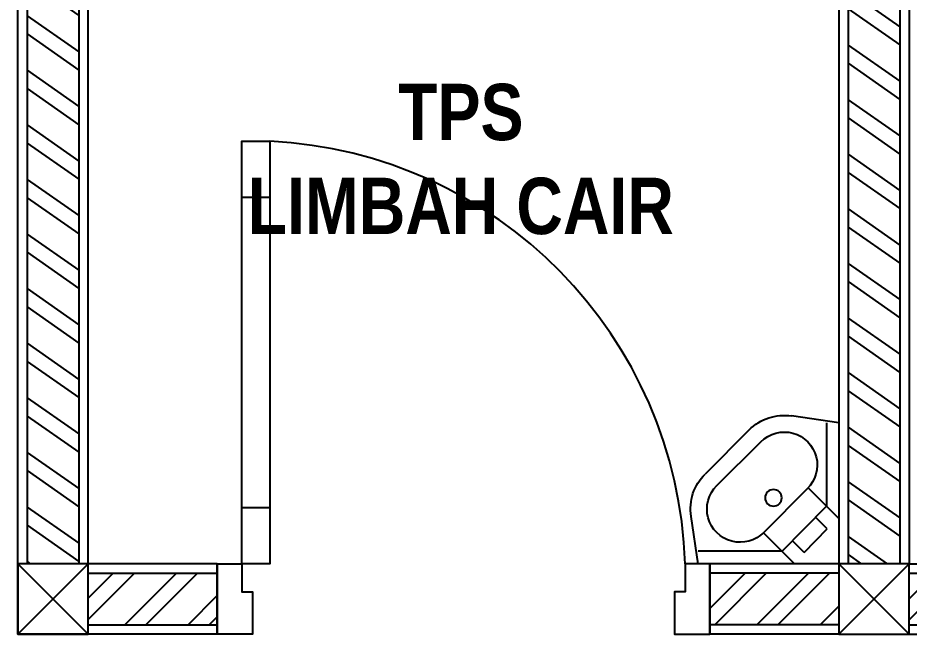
# Model space of a CAD drawing. Header units: millimetres. Extents: x -10849 to 51582, y -14593 to 28921.
# Drawn here: x 2107 to 4007, y 15984 to 17297 of the extents above; entities that cross this region are included whole.
import ezdxf

# ---------------------------------------------------------------- set-up
doc = ezdxf.new("R2010")
doc.units = ezdxf.units.MM
doc.layers.add('A-Glaz', color=92, linetype='Continuous')
doc.styles.add('DIM', font='', dxfattribs={"height": 100})
doc.styles.get('DIM').set_extended_font_data('VNI-Helve-Condense')

# ---------------------------------------------------------------- blocks, each defined once
blk = doc.blocks.new('A$C132312DB')
at = {"linetype": 'ByBlock'}
for p, q in [((0.4318, 0.4535, -0.49), (0, 0.4535, -0.49)), ((0, 0.4535, -0.49), (0, 0.0217, -0.49)), ((0.233, 0.3594, -0.49), (0.1389, 0.4535, -0.49)), ((0.4318, 0.4535, -0.49), (0.4535, 0.3087, -0.49)), ((0.0345, 0.3472, -0.49), (0.1072, 0.4182, -0.49)), ((0.0381, 0.2796, -0.49), (0.177, 0.4154, -0.49)), ((0.1072, 0.4182, -0.49), (0.1431, 0.3823, -0.49)), ((0.4318, 0.4154, -0.49), (0.177, 0.4154, -0.49)), ((0.0953, 0.2224, -0.49), (0.233, 0.3594, -0.49)), ((0.0345, 0.3472, -0.49), (0.0705, 0.3112, -0.49)), ((0.0953, 0.2224, -0.49), (0, 0.3177, -0.49)), ((0.0381, 0.2796, -0.49), (0.0381, 0.0217, -0.49)), ((0.2397, 0.0791, -0.49), (0.3744, 0.2144, -0.49)), ((0.4106, 0.1783, -0.49), (0.2752, 0.043, -0.49)), ((0, 0.0217, -0.49), (0.1449, 0, -0.49))]:
    blk.add_line(p, q, dxfattribs=at)
blk.add_circle((0.2022, 0.2528, -0.49), 0.0254, dxfattribs=at)
for centre, radius, start, end in [((0.3028, 0.2861, -0.49), 0.1013, 314.9707, 136.134), ((0.3028, 0.2861, -0.49), 0.1524, 315, 8.5308), ((0.1675, 0.1507, -0.49), 0.1017, 134.531, 315.2473), ((0.1675, 0.1507, -0.49), 0.1524, 261.4692, 315)]:
    blk.add_arc(centre, radius, start, end, dxfattribs=at)

msp = doc.modelspace()

# ---------------------------------------------------------------- hatches: boundary and pattern name
h = msp.add_hatch()
h.set_pattern_fill('ANSI32', color=256, scale=10, angle=100)
h.set_pattern_definition([(145, (-13432.23, 14785.16), (-54.63316, -78.02423), []), (145, (-13440.03, 14829.38), (-54.63316, -78.02423), [])])
h.paths.add_polyline_path([(2236.6, 18734.3), (2126.6, 18734.3), (2126.6, 16134.3), (2236.6, 16134.3)])
h.paths.add_polyline_path([(3986.6, 18734.3), (3876.6, 18734.3), (3876.6, 16134.3), (3986.6, 16134.3)])
h = msp.add_hatch()
h.set_pattern_fill('ANSI32', color=256, scale=10)
h.set_pattern_definition([(45, (-13432.23, 14785.16), (-67.3519, 67.3519), []), (45, (-13387.33, 14785.16), (-67.3519, 67.3519), [])])
h.paths.add_polyline_path([(6042, 16114.3), (4692, 16114.3), (4692, 16004.3), (6042, 16004.3)])
h.paths.add_polyline_path([(4542, 16114.3), (4006.6, 16114.3), (4006.6, 16004.3), (4542, 16004.3)])
h.paths.add_polyline_path([(3856.6, 16114.3), (3581.6, 16114.3), (3581.6, 16004.3), (3856.6, 16004.3)])
h.paths.add_polyline_path([(2531.7, 16114.3), (2256.6, 16114.3), (2256.6, 16004.3), (2531.7, 16004.3)])

# ---------------------------------------------------------------- linework, layer by layer
at = {"color": 240, "true_color": 0xed1f24}
for points in [[(2531.7, 15984.3), (2106.6, 15984.3), (2106.6, 18884.3), (4006.6, 18884.3)], [(2531.7, 16134.3), (2256.6, 16134.3), (2256.6, 18734.3), (3856.6, 18734.3)], [(3856.6, 18734.3), (3856.6, 16134.3)], [(4467, 18734.3), (4006.6, 18734.3), (4006.6, 16134.3)], [(2256.6, 16134.3), (2106.6, 15984.3)], [(2106.6, 16134.3), (2256.6, 15984.3)], [(3856.6, 16134.3), (3581.6, 16134.2)], [(4006.6, 16134.3), (3856.6, 15984.3)], [(3856.6, 16134.3), (4006.6, 15984.3)], [(4006.6, 16134.3), (4467, 16134.3)], [(3856.6, 15984.3), (3581.6, 15984.3)], [(3856.6, 15984.3), (8487, 15984.3)]]:
    msp.add_lwpolyline(points, dxfattribs=at)
for points in [[(2126.6, 18734.3), (2126.6, 16134.3)], [(2236.6, 18734.3), (2236.6, 16134.3)], [(3876.6, 18734.3), (3876.6, 16134.3)], [(3986.6, 18734.3), (3986.6, 16134.3)], [(2531.7, 16134.2), (2531.7, 15984.3)], [(3856.6, 16134.3), (3581.6, 16134.2)], [(3581.6, 16134.2), (3581.6, 15984.3)], [(2256.6, 16114.3), (2531.7, 16114.3)], [(3856.6, 16114.3), (3581.6, 16114.3)], [(4006.6, 16114.3), (4542, 16114.3)], [(2256.6, 16004.3), (2531.7, 16004.3)], [(3856.6, 16004.3), (3581.6, 16004.3)], [(4006.6, 16004.3), (4542, 16004.3)], [(2606.6, 15984.3), (2106.6, 15984.3)]]:
    msp.add_lwpolyline(points)
at = {"color": 5}
for points in [[(2584.1, 16134.2), (2584.1, 17034.2), (2644.1, 17034.2), (2644.1, 16134.2), (2584.1, 16134.2)], [(2584.1, 16914.2), (2584.1, 16974.2), (2584.1, 17034.2), (2644.1, 17034.2), (2644.1, 16914.2), (2584.1, 16914.2)], [(2584.1, 16134.2), (2584.1, 16194.2), (2584.1, 16254.2), (2644.1, 16254.2), (2644.1, 16134.2), (2584.1, 16134.2)], [(2584.1, 16134.2), (2584.1, 16074.3), (2606.6, 16074.3), (2606.6, 15984.3), (2531.7, 15984.3), (2531.7, 16134.2), (2584.1, 16134.2)], [(3529.1, 16134.2), (3529.1, 16074.3), (3506.6, 16074.3), (3506.6, 15984.3), (3581.6, 15984.3), (3581.6, 16134.2), (3529.1, 16134.2)]]:
    msp.add_lwpolyline(points, dxfattribs=at)
at = {"color": 240, "true_color": 0xed1f24}
for points in [[(2106.6, 15984.3), (2256.6, 15984.3), (2256.6, 16134.3), (2106.6, 16134.3)], [(3856.6, 15984.3), (4006.6, 15984.3), (4006.6, 16134.3), (3856.6, 16134.3)]]:
    msp.add_lwpolyline(points, close=True, dxfattribs=at)
at = {"color": 251, "true_color": 0x636466}
msp.add_arc((2598.5, 16104.3), 931.1, 1.8457, 87.1903, dxfattribs=at)

# ---------------------------------------------------------------- block references
at = {"color": 7, "xscale": -694.4444444444445, "yscale": 694.4444444444445, "zscale": 694.4444444444445, "rotation": 270}
msp.add_blockref('A$C132312DB', (3541.7, 16134.3, 340.3), dxfattribs=at)

# ---------------------------------------------------------------- texts
at = {"layer": 'A-Glaz', "insert": (2258.4, 17156.6), "char_height": 120, "attachment_point": 1, "style": 'DIM'}
msp.add_mtext_dynamic_manual_height_columns('\\pxqc;{\\fVNI-Helve-Condense|b1|i0|c0|p2;TPS \\PLIMBAH CAIR}', width=1585.031, gutter_width=12.5, heights=[0], dxfattribs=at)

doc.saveas('drawing.dxf')
